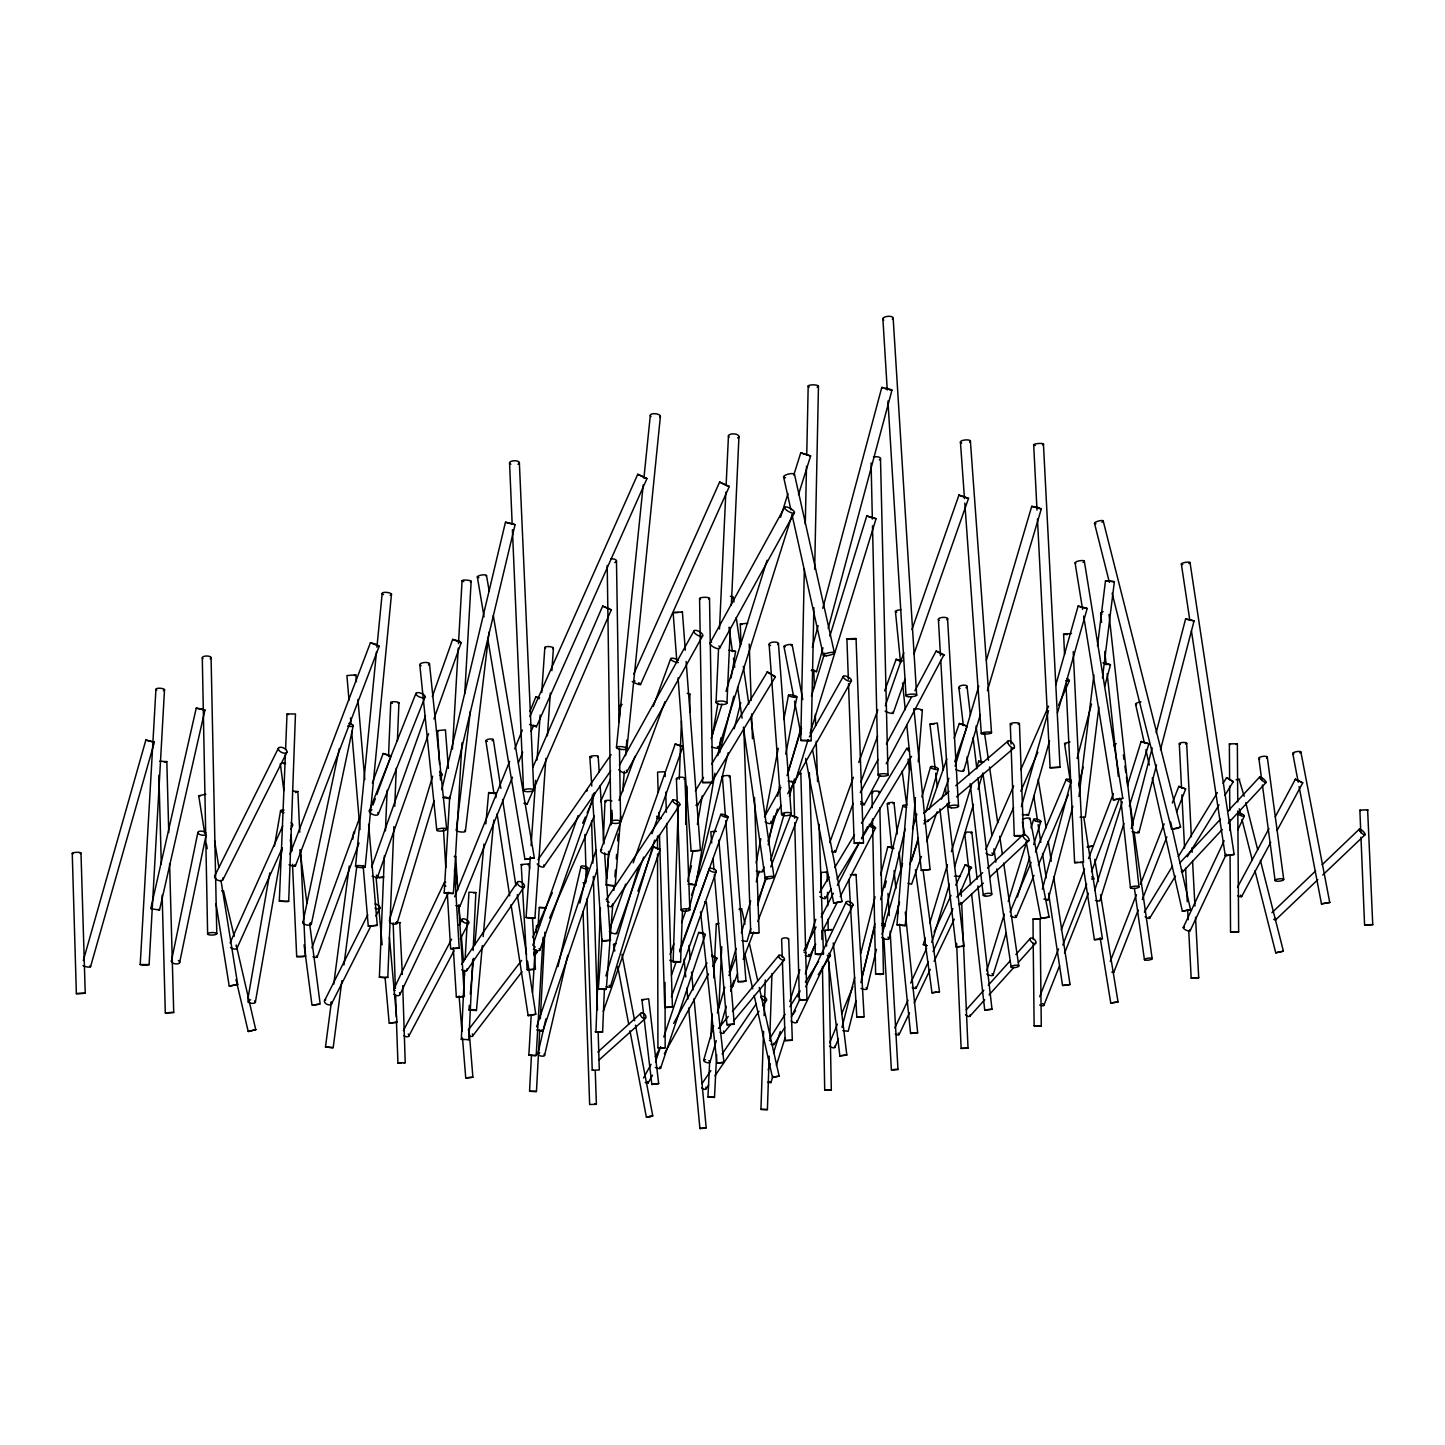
<?xml version="1.0" encoding="UTF-8"?>
<svg xmlns="http://www.w3.org/2000/svg" width="1445" height="1445" viewBox="0 0 1445 1445"><rect width="100%" height="100%" fill="white"/><g stroke="black" fill="none" stroke-linecap="round" stroke-linejoin="round"><path stroke-width="1.5" d="M782.251 957.078L781.619 939.015C782.612 937.281 789.927 937.624 788.067 939.232M356.409 681.625L355.849 674.941L354.422 675.519M855.928 1000.753L848.179 1031.278L842.868 1030.61M730.05 776.272L745.963 981.065L742.694 981.841L738.088 981.679L725.751 820.706M164.513 689.608L149.106 964.664L144.428 965.296L140.219 964.556L155.915 689.518M785.159 1040.563L792.348 1040.237L785.159 1040.563L782.413 961.575M813.878 607.641L811.133 740.653L800.765 740.454L804.341 568.951M805.28 524.264L806.509 466.283M806.743 455.139L808.188 386.014M814.673 569.312L818.448 386.429M730.502 986.501L732.651 986.556L737.51 973.93M763.574 1031.296L760.937 1109.399L767.385 1109.634M764.098 1015.672L765.308 979.963M769.192 1056.06L767.403 1109.597L760.991 1109.363M769.86 1035.975L771.955 973.496M682.51 909.989L680.595 961.828L673.135 961.756L678.175 808.333M679.258 779.18L681.444 720.892M685.653 824.391L687.061 786.279M689.789 712.313L689.843 694.774M806.996 999.633L799.374 999.814L806.978 999.705L800.837 773.238L798.308 772.497M234.18 936.342L223.505 890.879L221.826 890.824M285.586 749.54L287.013 713.993L295.466 713.974L288.693 901.355L286.236 901.608L279.318 901.156L285.406 753.965M393.907 826.576L387.802 977.344L384.533 977.759L379.385 977.217L384.406 855.639M385.436 830.875L387.115 790.361M388.506 756.584L390.746 702.559M394.738 806.31L396.291 768.054M397.375 741.05L398.928 702.794M604.407 989.301L602.601 1032.019L595.954 1032.109L600.397 908.11M603.269 841.207L605.003 801.072M611.38 823.704L611.939 810.32M726.943 703.155A5.455 1.752 2.7 0 0 719.158 701.096A5.455 1.752 2.7 0 0 718.4 704.094A5.455 1.752 2.7 0 0 726.943 703.155L730.339 627.491M731.351 605.22L738.937 436.643M472.714 959.426L468.903 1039.623L461.316 1039.389L464.604 970.299M465.127 959.155L468.957 892.179L475.857 892.577L473.129 950.521M716.052 702.414L718.544 648.986M719.484 628.954L725.842 492.203M640.514 684.533L729.31 486.513L726.112 485.43L728.461 435.83M709.694 1061.027L707.96 1096.936L714.498 1097.387L716.648 1054.669M718.887 1007.544L721.759 946.746M710.777 1038.594L711.97 1013.902M713.722 977.886L716.323 923.825L718.906 923.319M529.556 1091.228L531.417 1055.934M539.581 925.288L538.154 925.324L539.274 907.46M536.366 1091.445L529.611 1091.264L536.456 1091.535L539.744 1029.761M540.322 1018.725L544.837 932.224M959.426 894.473L971.148 867.09L965.188 864.796L955.723 885.225M461.966 742.802L453.423 893.407L452.484 893.57L444.211 892.992L449.738 796.303M452.448 749.088L458.228 648.101M458.48 643.603L462.075 580.8M464.766 693.456L471.142 581.305M543.085 937.335L536.185 1055.446L535.138 1055.753L528.834 1055.121L531.218 1015.004M532.537 992.715L534.921 952.58M536.113 932.531L536.51 925.793L538.154 925.324M658.161 792.293L657.565 772.1L664.917 771.738L665.224 776.489M352.797 839.184L353.664 832.374L354.693 831.995M532.862 767.313L602.673 606.087L611.253 609.844L527.136 804.161L525.077 802.752M545.867 758.336L534.921 918.027L532.952 918.514L526.088 917.503L530.315 856.759M531.092 845.524L535.625 780.282M537.034 760.034L540.159 715.04M541.712 692.534L544.837 647.541M547.402 735.848L550.346 693.112M551.882 670.624L553.417 648.137M612.824 903.811L606.286 989.283L605.058 989.572L598.32 988.705L602.15 939.214M606.864 878.488L608.779 853.742M611.036 824.806L611.885 813.716M619.11 720.676L620.302 705.16M613.872 890.319L614.215 885.821M614.902 876.826L615.426 870.089M616.274 858.836L616.618 854.338M617.665 840.845L618.171 834.09M897.074 924.764L905.256 925.613L896.984 924.89L910.278 758.589M905.256 925.613L915.389 797.622M918.243 761.678L922.38 709.91L917.756 708.7L914.414 709.621M620.736 816.19L615.173 885.659L613.981 886.146L606.105 885.008L608.833 851.322M611.018 824.427L611.939 813.21M622.705 791.535L624.33 771.377M625.577 755.681L626.841 740.003M482.341 945.572L476.435 1010.525L469.011 1010.073L469.3 1005.359M470.311 994.16L473.581 958.324M474.809 944.885L483.967 844.097M485.809 823.921L488.645 792.564L496.195 793.233M483.154 936.613L493.775 820.164M495.816 797.766L496.213 793.287L488.663 792.619M1080.047 817.129L1085.303 817.184L1098.868 706.966M365.17 867.072A4.841 0.939 5 0 0 358.179 865.573A4.841 0.939 5 0 0 357.71 867.181A4.841 0.939 5 0 0 365.17 867.072L391.469 594.274M355.542 866.296L376.495 651.695M376.928 647.215L382.166 593.552M299.747 832.157L297.869 791.607L295.412 792.564M626.931 748.618A5.274 1.409 5.9 0 0 619.201 746.577A5.274 1.409 5.9 0 0 618.912 748.998A5.274 1.409 5.9 0 0 626.931 748.618L660.383 416.449M616.437 747.517L643.224 484.888M643.91 478.151L650.322 415.293M1022.211 814.474L1028.443 815.377L1049.594 740.689M1103.203 520.904L1180.583 827.082L1177.44 828.364L1171.588 829.267L1112.126 593.263M819.026 824.174L823.469 953.953L818.629 954.657L815.359 954.17L809.381 772.696M970.552 884.701L964.664 832.97L966.741 832.031L971.817 832.212L977.145 879.192M604.606 852.839L610.44 940.261L603.974 941.147L601.951 940.821L592.36 794.985M456.367 830.044L470.347 711.247M660.6 1068.18L705.304 934.536L702.703 932.784L698.73 932.368L663.797 1036.986M465.362 831.417L489.06 631.971M526.088 917.503L534.921 918.027M1078.963 796.394L1093.919 674.869M1097.496 645.752L1105.497 580.745L1114.366 581.667L1102.445 677.958M971.835 832.284L970.606 833.061M331.357 1002.234L325.486 1046.902L332.133 1047.824L333.181 1047.643L341.905 980.613M333.705 984.352L349.275 865.988M343.946 964.971L356.771 866.711M698.748 932.567L705.323 934.481M711.753 955.994L717.081 958.378L711.681 955.037M767.602 1082.323L770.889 1082.666L772.949 1076.146M1302.74 782.847L1295.37 779.198L1302.74 782.847L1277.109 830.478M300.596 850.184L305.509 956.102L302.709 956.789L296.695 956.626L292.504 864.236M968.529 498.399L958.902 495.129L968.529 498.399L913.981 653.881M376.874 794.461L390.927 756.295L390.132 755.554L383.142 753.495L372.34 783.045M687.712 881.54L692.914 850.816L699.055 850.382M697.375 824.481L702.216 795.942M712.692 734.168L717.948 703.155M687.983 884.141L695.894 885.171L714.896 773.256M717.912 755.572L720.91 737.853M731.08 678.03L735.595 651.442L728.93 650.25M886.218 763.791L943.964 654.766L936.179 651.009L914.902 690.746M247.854 999.109L269.763 872.961M274.387 846.409L280.529 810.988M658.667 1083.551L651.839 1084.454L658.667 1083.605L648.679 998.82L641.905 999.669L643.693 999.922M255.404 1001.945L282.082 849.461M702.649 782.486L712.692 782.449L702.613 782.612L699.579 598.519M528.834 1055.121L536.185 1055.446M383.124 753.531L390.909 756.349M716.341 923.987L717.424 924.457M756.132 863.044L760.811 838.768M765.073 816.696L778.259 748.257M783.804 719.556L788.482 695.28M763.068 871.245L763.935 866.837M768.216 844.765L773.779 816.082M777.627 796.213L779.776 785.177M785.755 754.272L796.899 696.887A4.281 0.957 10.9 0 0 790.993 694.882A4.281 0.957 10.9 0 0 790.198 696.418A4.281 0.957 10.9 0 0 796.863 696.96M1011.175 748.528L1014.282 835.734L1020.838 836.258L1023.548 835.445L1019.447 723.62M705.539 903.071L706.352 902.276L704.456 901.879M171.413 961.214L197.857 832.573M179.613 962.659L205.894 835.987M775.387 676.802L767.277 671.907L775.387 676.802L697.592 805.262M302.836 922.795L339.376 748.474M311.416 923.788L353.248 725.534M1083.822 817.328L1102.409 938.654L1100.819 939.25L1094.407 939.702L1082.702 862.701M439.569 764.333L437.546 730.61L445.421 729.869L448.402 768.343M150.804 908.508L196.231 708.14L202.264 709.098L204.955 710.037L159.528 910.061L151.075 908.742M846.824 1055.031L839.87 1055.825L846.824 1055.031L833.223 942.953M1321.471 903.866L1329.761 902.457L1321.471 903.866L1299.091 786.604M537.883 1053.73L545.903 1018.888M557.951 966.633L581.016 866.476M164.405 762.237L166.825 761.515L168.758 832.537M532.464 917.774L535.409 969.161L528.292 970.01L527.118 969.667L521.212 864.525L529.159 863.875L529.647 868.608M544.566 1055.446L567.74 955.308M579.824 903.071L587.88 868.228A3.558 1.192 12.8 0 0 582.967 865.952A3.558 1.192 12.8 0 0 582.443 867.957A3.558 1.192 12.8 0 0 587.916 868.156M441.755 789.837L505.461 522.205L511.783 523.668L515.07 524.643L449.72 798.67L442.983 797.514M860.877 982.69L874.893 923.68M880.601 899.621L902.944 805.624A3.811 1.084 13.3 0 1 906.665 805.335M867.036 988.651L876.429 949.311M882.172 925.27L905.13 829.105M747.751 623.301L740.292 623.951L741.899 624.565M884.683 690.891L896.153 659.227L902.529 660.907M529.538 724.451L536.42 726.727L646.963 478.584L637.697 474.285L642.393 476.362M529.972 711.355L535.86 696.815L539.581 697.754M529.394 864.146L527.931 864.814M594.654 1103.817L596.388 1104.197L595.25 1070.962M689.283 874.532L691.451 865.862M719.628 752.899L733.771 696.183M879.861 807.845L883.473 973.822L880.348 974.49L875.634 973.894L872.491 818.954M528.093 1015.6L535.77 1014.245L528.147 1015.636L511.042 904.696M689.066 909.013L728.19 752.737M734.205 728.768L740.761 702.595M660.22 849.317L653.447 846.914L660.22 849.317L603.269 1011.428M841.983 1027.431L854.681 977.362M860.75 953.429L875.092 896.839M880.619 875.074L887.808 846.698L893.678 847.854M861.455 978.987L874.731 926.751M884.683 887.591L886.345 881.053M1131.291 828.455L1152.189 747.95M1156.145 732.723L1185.604 618.875L1194.13 620.916L1185.641 619.002M1113.3 799.808L1122.801 798.362L1084.328 561.148M1138.967 832.356L1156.542 764.929M1160.498 749.702L1194.094 620.79M1195.521 917.232L1198.718 977.777L1197.399 978.265L1191.186 978.102L1188.747 930.923M1042.405 889.199L1071.305 780.282A3.974 1.084 22.4 0 0 1066.229 779.469L1035.487 852.008M1077.085 758.499L1091.517 704.04M1048.04 900.018L1072.858 806.31M1078.638 784.545L1083.262 767.114M1104.648 686.538L1110.501 664.664L1103.185 662.677M812.343 647.342L818.141 625.685M822.765 608.345L881.793 387.386L888.928 388.886L891.98 390.078L828.184 628.34M596.315 1104.323L589.65 1104.504L583.058 911.542M811.295 670.552L816.533 671.69L822.964 647.83M741.917 940.623L747.011 941.49L750.786 928.629M1229.605 779.523L1229.37 743.868L1237.335 743.741L1236.125 744.446M1021.38 806.635L1048.51 710.741M1055.753 685.129L1078.096 606.159L1087.182 608.489L1057.469 712.999M1182.353 911.253L1190.517 909.537L1182.371 911.289L1152.261 778.06M83.304 960.564L145.891 739.966L154.398 742.278L145.927 740.111M90.583 966.597L154.38 742.206M449.72 798.67L448.582 797.983M703.643 1060.287L713.613 1025.896M717.352 1012.999L724.83 987.206M729.183 972.16L736.047 948.516M882.046 934.409L902.565 863.568M912.499 829.231L916.852 814.203M921.82 797.026L930.526 766.988M741.375 932.874L750.678 900.939M756.259 881.775L759.366 871.136M768.036 841.333L777.41 809.128M788.085 772.479L801.271 727.214M710.037 1062.129L716.286 1040.635M720.043 1027.738L726.293 1006.244M730.664 991.198L733.807 980.469M757.613 905.22L765.687 877.548M770.655 860.534L784.382 813.463M789.404 796.213L794.425 778.981M888.964 938.564L899.585 902.095M911.434 861.31L918.316 837.721M925.811 811.964L938.293 769.047M955.163 766.157L978.771 686.068M986.429 660.076L1031.748 506.292L1038.576 507.629L1041.285 508.965L987.405 690.71M963.689 770.781L980.36 714.516M389.337 920.537L432.651 776.182M605.87 975.935L638.347 868.084M682.835 746.559L675.248 744.012L682.853 746.686L651.984 833.729M1048.998 917.178L1040.87 918.478L1049.07 916.979L1030.05 818.556M397.05 923.427L434.096 800.693M440.599 779.144L441.899 774.845M606.105 884.936L615.173 885.659M610.386 986.754L654.657 840.105M926.913 945.752L923.319 944.56L925.27 938.04M929.839 922.94L947.432 864.688M951.334 851.737L971.546 784.87M976.748 767.602L978.717 761.136L983.63 762.201M931.808 942.429L949.383 884.177M954.585 866.928L973.478 804.359M978.03 789.259L982.582 774.159M770.763 866.946L790.704 815.179L797.712 817.798L757.722 921.549M787.055 775.586L801.541 728.334M811.44 696.129L824.625 653.176M829.882 636.017L866.765 515.883L876.031 518.701M808.08 739.714L794.876 782.648L791.246 781.077M810.067 733.265L876.049 518.737L873.43 518.087M986.718 970.895L1004.329 914.071M1008.231 901.427L1026.474 842.579M1031.026 827.859L1033.627 819.459M723.927 1062.328L716.937 1063.123L723.927 1062.328L706.406 902.439M993.112 974.887L1006.208 932.802M1017.334 897.038L1029.761 857.102M1033.681 844.494L1040.87 821.374M1094.768 890.192L1122.313 801.867M1127.678 784.635L1141.153 741.411L1148.883 743.76M1095.581 900.488L1099.735 901.066L1123.939 823.361M1129.322 806.147L1148.865 743.814L1141.116 741.556M711.175 738.558L721.958 704.185M726.004 691.288L767.078 560.245M780.553 517.274L787.958 493.648M794.009 474.303L800.747 452.827L810.609 456.006L798.471 494.642M1360.793 832.717L1359.871 810.193L1367.62 809.724L1372.75 924.655L1364.604 924.89L1372.75 924.637M718.707 748.04L791.715 516.118M768.126 1069.968L770.149 1063.556M773.545 1052.845L780.318 1031.441M789.801 1001.457L799.826 969.812M806.473 948.751L815.811 919.255M776.344 1065.435L785.159 1037.618M798.019 996.978L800.024 990.656M805.371 973.822L814.041 946.439M527.118 969.667L535.409 969.161M790.704 815.233L797.694 817.744M655.488 1061.894L660.329 1047.354M732.651 986.556L731.911 985.616M536.601 1026.835L596.062 850.093M541.55 1030.05L542.76 1031.315L597.345 869.384M800.819 773.364L799.808 773.888M532.844 945.229L578.072 815.612M885.315 705.756L903.811 652.851M911.939 629.568L958.902 495.22M539.816 950.16L594.69 793.504M637.949 891.15L653.447 846.914M893.209 713.126L905.076 679.276M909.826 864.417L918.045 841.008M924.023 823.975L925.522 819.73M929.261 809.092L946.872 758.914M954.188 738.07L959.317 723.475L964.754 725.39M908.074 883.256L911.596 884.195L921.386 856.452M926.624 841.55L937.101 811.765M941.526 799.139L948.859 778.295M954.711 761.623L967.175 726.203M609.916 928.647L625.685 884.087M633.199 862.864L675.248 744.012M616.6 933.452L643.693 857.066M371.582 867.325L425.534 715.654M432.308 696.58L452.664 639.394L459.203 641.092L461.208 642.61L433.933 718.924M377.597 876.844L428.641 733.753M671.419 975.212L675.971 962.46M679.764 951.84L709.296 868.951M971.69 867.939L965.134 864.832M671.383 996.887L716.268 871.534A3.721 1.644 19.6 0 0 711.608 868.282A3.721 1.644 19.6 0 0 710.47 870.902A3.721 1.644 19.6 0 0 716.268 871.534M670.046 954.404L673.894 943.802M681.57 922.596L686.176 909.862M691.559 895.033L720.766 814.456M829.755 842.616L853.399 777.284M858.745 762.545L877.819 709.856M679.547 950.647L728.081 817.111A3.901 0.975 19.9 0 0 723.114 814.366A3.901 0.975 19.9 0 0 722.103 815.811A3.901 0.975 19.9 0 0 728.045 817.166M835.571 851.755L853.182 803.312M860.823 782.251L877.657 735.902M600.668 850.419L612.12 819.08M619.002 800.277L635.023 756.385M653.266 706.461L670.733 658.595M311.903 947.902L359.95 816.858M317.105 957.15L359.01 843.067M372.991 805.028L375.321 798.688M609.086 853.76L664.989 701.584M289.975 854.23L370.444 642.7L375.736 644.199L379.222 646.132L295.34 866.079M204.72 833.277L198.706 795.78L205.822 794.262M1061.226 929.876L1084.509 869.041M1088.518 858.547L1113.391 793.504M1062.779 944.994L1086.676 884.232M1091.481 871.642L1119.586 798.218M728.948 975.501L736.209 956.644M758.011 900.072L766.771 877.296M743.163 959.263L753.676 932.025M1110.248 961.431L1136.366 894.744M1140.448 884.322L1164.128 823.867M1172.292 803.023L1178.831 786.351L1185.695 788.934L1176.682 811.891M1111.837 972.142L1113.698 972.557L1138.226 909.971M1142.309 899.531L1166.856 836.944M369.324 810.826L415.925 693.419M595.087 1031.73L602.601 1032.019M1039.659 996.671L1058.535 948.95M1043.922 1005.16L1059.564 965.766M1064.495 953.321L1088.374 893.173M378.301 814.203L425.101 696.978A4.913 2.023 21.6 0 0 419.032 692.697A4.913 2.023 21.6 0 0 417.46 695.84A4.913 2.023 21.6 0 0 425.065 697.068M454.633 896.731L509.651 761.352M514.727 748.853L522.349 730.104M598.32 988.705L606.286 989.283M459.962 906.268L512.505 777.175M518.448 762.599L522.675 752.195M531.146 731.369L533.693 725.119M76.368 993.636L85.237 993.221L76.368 993.69L72.25 853.363M829.665 1042.784L837.414 1024.126M841.712 1013.776L852.893 986.827M834.957 1047.228L838.407 1038.937M1010.037 912.12L1031.098 862.376M1016.359 916.871L1033.988 875.435M1038.377 865.067L1068.325 794.624M524.968 859.396L534.325 857.842L524.968 859.396L487.814 639.033M532.79 937.245L552.297 892.649M582.66 823.216L585.351 817.039M587.158 812.921L592.558 800.584M533.62 954.549L535.391 950.503M549.588 918.063L594.256 816.082M600.56 801.686L610.476 779.072M827.299 881.089L827.1 871.913L821.338 872.527M985.887 849.461L1013.649 785.99M1020.82 769.625L1048.582 706.153M992.914 854.591L1013.595 807.52M1020.802 791.156L1037.889 752.285M1058.571 705.232L1069.372 680.685M529.936 716.467L637.715 474.339M633.777 674.038L719.646 482.016L729.31 486.441M230.08 942.899L282.714 825.962M237.016 948.173L282.407 847.8M290.734 829.358L292.594 825.258M910.657 983.052L926.624 948.408M934.12 932.097L951.027 895.412M916.112 988.236L928.358 961.738M933.055 951.551L952.833 908.742M349.004 700.121L346.908 675.556L355.777 674.851M1224.15 840.791L1183.274 927.509M1190.192 930.652L1226.317 854.139M393.654 989.59L443.976 883.238M1237.715 830.08L1244.362 816.046M399.958 994.521L448.564 892.324M791.372 1017.063L800.024 998.91M805.804 986.791L846.21 902.023M894.834 1027.883L908.002 1000.265M899.133 1034.512L909.501 1012.819M914.215 1002.956L930.273 969.36M934.12 961.322L954.278 919.146M1238.672 931.935L1230.544 931.899L1238.654 931.899L1237.805 810.952M796.954 1022.03L852.983 905.058A3.703 1.698 25.6 0 0 848.612 901.427A3.703 1.698 25.6 0 0 847.258 904.028A3.703 1.698 25.6 0 0 852.929 905.166M214.727 875.887L278.451 748.131M222.909 879.77L286.887 752.267A4.696 2.438 25.4 0 0 281.468 747.3A4.696 2.438 25.4 0 0 279.626 751.093A4.696 2.438 25.4 0 0 286.905 752.231M223.487 890.951L222.44 891.493M324.475 1000.843L367.734 914.848M331.519 1003.878L370.877 926.01L377.253 925.288L368.62 824.318M375.917 916.022L379.945 908.038M738.088 981.625L745.963 981.029M803.835 950.792L816.046 926.986M821.139 917.069L833.368 893.263M837.414 885.37L859.54 842.272M861.563 838.353L867.596 826.594M809.615 956.084L815.739 944.181M821.862 932.296L837.161 902.547M840.231 896.604L875.525 828.021M403.372 1030.628L451.635 939.178M458.968 925.252L462.111 919.291M408.754 1036.209L453.983 950.792M460.287 938.871L468.704 922.976M791.137 645.644C794.822 642.79 780.499 645.77 785.249 646.836M1268.945 828.617L1237.552 887.158M1275.285 816.768L1295.37 779.216M860.263 792.655L878 759.564M886.345 743.976L911.705 696.689M1241.616 896.604L1270.733 842.345M860.624 803.854A4.606 0.957 28.2 0 0 864.273 804.63L879.951 775.477M710.199 642.7L784.671 507.195M643.531 1077.97L651.063 1064.333M655.362 1056.53L660.744 1046.794M673.659 1023.403L707.02 963.02M619.399 765.38L694.015 630.797M719.628 648.137L794.407 512.831A5.635 1.806 29.3 0 0 788.013 507.339A5.635 1.806 29.3 0 0 786.17 509.886A5.635 1.806 29.3 0 0 794.407 512.831M648.173 1082.973L652.49 1075.188M664.339 1053.766L708.502 973.912M712.8 966.127L717.045 958.432M626.624 772.226L702.649 635.89A5.021 2.041 29.3 0 0 697.231 630.634A5.021 2.041 29.3 0 0 695.117 633.506A5.021 2.041 29.3 0 0 702.649 635.89M764.549 816.678L780.968 787.453M809.417 736.787L843.338 676.386M771.251 822.928L781.131 805.407M787.724 793.738L851.43 680.848A4.624 1.788 29.3 0 0 846.337 676.206A4.624 1.788 29.3 0 0 844.458 678.698A4.624 1.788 29.3 0 0 851.376 680.956M815.377 954.133L823.487 953.899M1014.3 835.68L1023.548 835.445M863.46 842.959L854.266 843.32L863.442 842.995L856.054 638.473L846.878 638.853L849.317 639.413M739.298 909.646L741.61 908.742L739.19 908.833M452.664 639.394L460.955 642.772M695.388 790.867L703.516 777.446M711.626 764.008L767.277 672.033M819.694 892.414L828.978 877.061M834.777 867.452L854.501 834.813M861.473 823.307L906.737 748.438A4.136 1.03 31 0 1 909.519 748.889M825.51 898.302L831.308 888.711M837.125 879.12L859.233 842.67M861.545 838.841L911.56 756.367M1217.376 792.655L1178.307 856.668M1223.102 783.262L1226.66 777.609L1233.326 781.601L1224.945 795.274M1144.386 912.174L1172.455 866.241M1149.588 918.352L1175.507 875.995M1187.302 856.759L1219.056 804.883M922.325 710.037L921.133 710.434M1171.588 829.231L1180.601 827.1M601.969 940.785L610.44 940.207M769.607 1038.811L785.141 1014.245M789.909 1006.695L799.464 991.577M805.443 982.148L818.574 961.358M773.996 1044.572L784.761 1027.576M793.142 1014.354L795.545 1010.579M818.285 974.707L830.261 955.831A3.468 1.246 32.5 0 0 828.78 953.303M166.789 761.659L159.727 761.19M875.652 973.84L883.491 973.785M1122.801 798.362L1113.354 799.916L1083.678 616.112M606.141 899.802L672.684 800.06M611.939 906.286L679.872 804.811A4.299 1.535 33.7 0 0 675.429 800.205A4.299 1.535 33.7 0 0 673.605 802.21A4.299 1.535 33.7 0 0 679.8 804.901M702.053 1083.551L710.85 1070.637M722.139 1054.001L756.06 1004.13M461.569 964.104L517.545 882.046M706.153 1088.717L708.664 1085.032M714.968 1075.803L759.004 1011.229M762.797 1005.702L766.572 1000.157M466.88 970.552L524.3 886.742A4.118 2.167 33.8 0 0 520.381 881.721A4.118 2.167 33.8 0 0 518.087 884.719A4.118 2.167 33.8 0 0 524.3 886.742M1094.425 939.665L1102.409 938.618M296.713 956.59L305.509 956.066M538.028 859.739L611.109 754.579M543.898 866.603L610.747 770.817M546.084 907.839L539.292 907.496L546.102 907.731M468.252 1030.032L521.591 960.437M917.647 1032.796L910.549 1033.446L917.683 1032.778L905.274 912.12M472.641 1035.975L521.988 971.781M534.144 955.958L536.854 952.454M930.074 869.583L921.242 870.396L930.074 869.42L913.89 708.61M842.074 901.463L833.602 903.107L842.056 901.427M651.839 1084.4L641.905 999.633M718.382 1028.407L728.244 1016.503M732.47 1011.41L778.909 955.289M723.584 1033.085L730.646 1024.595L734.277 1024.072M733.464 1021.2L784.238 960.058M1367.963 809.977L1366.952 810.338M616.256 943.585L613.547 944.416L614.811 951.063M694.015 998.676L706.208 1127.913L699.922 1128.545L706.19 1127.822M1226.498 777.645L1233.271 781.781M944.452 655.452L936.179 651.117M666.687 823.451L672.431 1007.147L664.754 1007.436L672.431 1007.093M536.366 726.817L535.3 725.715M379.385 977.217L387.802 977.344M237.702 984.605L229.213 986.05L237.721 984.569L220.94 880.222M966.253 1009.802L983.846 990.186M988.254 985.273L1010.055 960.961M1015.853 954.513L1030.321 938.401M468.903 1009.838L473.292 1009.64M969.992 1016.088L984.695 999.777M989.102 994.882L1013.938 967.319M1018.291 962.478L1035.704 943.17A3.594 1.86 41.5 0 0 1032.778 938.401A3.594 1.86 41.5 0 0 1030.556 940.749A3.594 1.86 41.5 0 0 1035.686 943.188M1239.178 779.577L1244.145 796.285M672.431 961.503L680.595 961.756M1046.198 827.877L1038.196 779.288M1179.68 863.098L1220.447 819.225M1227.997 811.097L1259.697 776.976M1182.877 871.75L1222.217 829.538M1228.268 823.054L1266.109 782.467M593.263 1069.932L592.233 1070.257L599.314 1069.968L598.158 1032.091M1234.138 854.501L1225.288 855.711L1234.138 854.447L1190.012 562.557M236.005 979.475L248.215 1031.531L255.765 1029.761L236.221 945.012M1092.583 846.156L1087.272 847.24M592.233 1070.203L586.905 898.862M1271.925 912.716L1315.654 870.92M1322.121 864.724L1359.366 829.141M1275.646 919.869L1317.858 879.662M1322.735 875.02L1364.965 834.813M956.753 897.002L982.672 872.672M987.513 868.12L1021.525 836.185M960.69 904.353L983.413 883.112M989.897 877.043L1028.858 840.629A4.118 1.752 46.3 0 0 1025.697 835.138A4.118 1.752 46.3 0 0 1023.457 837.161A4.118 1.752 46.3 0 0 1028.822 840.647M597.796 1052.068L641.038 1013.126M598.808 1060.197L645.463 1018.364A3.432 2.077 48.4 0 0 643.603 1013.36A3.432 2.077 48.4 0 0 640.695 1015.51A3.432 2.077 48.4 0 0 645.427 1018.382M935.168 768.722L929.948 724.162L937.299 723.024L943.332 769.932M923.644 813.174L949.004 791.499M955.759 785.719L1008.176 740.924M927.672 821.374L949.708 802.643M956.482 796.881L1014.119 747.896M382.148 944.849L376.115 877.783L383.666 876.916M1041.267 509.001L1031.73 506.382M794.876 782.684L788.139 781.041M1041.249 1025.968L1034.114 1025.86L1041.285 1025.932L1040.075 919.128M910.567 1033.374L899.494 924.168M1364.568 924.818L1360.973 837.215M864.092 1016.72L856.813 1017.19L864.11 1016.774L856.072 874.55M856.813 1017.19L848.956 879.409M978.68 761.154L980.685 762.201M811.151 740.617L800.765 740.454M248.233 1031.459L255.982 1029.526M891.98 390.114L889.397 389.789M960.455 876.374L954.477 876.158M936.378 991.974L931.989 992.841L939.485 991.884L923.03 869.926M826.955 872.238L825.89 872.563M325.504 1046.812L333.163 1047.607M931.989 992.769L915.426 869.727M676.874 662.099L673.135 612.572L682.437 611.921L681.516 612.174M692.95 850.834L691.125 851.177L700.428 850.473L686.14 661.467M828.852 961.955L831.308 1089.982L824.698 1090.072L831.308 1089.909M691.125 851.141L678.066 677.849M279.318 901.156L288.693 901.355M173.689 1012.457L165.308 1012.891L173.725 1012.439L169.607 863.64M854.212 843.284L848.522 683.738M542.706 1031.369L536.763 1029.942M475.875 892.631L473.364 892.757M1050.082 767.729L1060.034 767.223L1043.434 443.976M444.211 892.956L453.387 893.389M855.892 638.726L851.195 639.413M754.127 995.37L772.515 1077.482L779.108 1076.037L759.239 987.441M454.507 856.65L455.699 856.452L457.776 889.777M967.987 1048.185L961.124 1048.402L968.024 1048.167L961.666 902.944M730.628 1024.577L726.925 1024.704L734.277 1024.017L718.869 840.105M1113.698 972.557L1112.668 971.781M779.072 1076.055L772.551 1077.518M1078.096 606.069L1087.146 608.453M370.444 642.7L379.042 646.24M1254.964 870.739L1275.736 952.833L1279.421 951.93M204.901 710.091L196.267 708.176M447.264 892.468L450.641 948.679L459.167 948.119L454.507 869.438M1279.71 952.038L1283.377 951.117L1260.383 860.371M714.498 1097.387L707.996 1097.044M743.868 729.942L750.714 932.928L759.095 932.675L754.471 797.405M385.165 978.373L389.175 1023.078L397.05 1022.229L389.409 937.353M1059.98 767.277L1050.118 767.783L1037.456 519.008M397.05 1022.265L389.301 1023.096M1283.286 951.171L1275.754 952.833M383.539 877.26L379.62 877.837M893.028 803.528C897.11 800.927 882.281 803.456 889.325 804.034M629.966 1030.827L646.385 1117.238L649.546 1116.678M650.449 1116.497L652.779 1115.955L635.493 1025.173M830.225 930.327L831.597 929.496L824.788 930.219L826.648 946.06M652.688 1115.955L649.654 1116.533M1100.151 937.751L1110.753 1002.993L1118.033 1001.927L1100.566 894.78M1117.996 1001.963L1110.826 1002.993M450.75 948.697L459.221 948.101M711.735 842.941L710.795 831.724L715.997 831.2M363.11 865.519L368.276 926.137L377.235 925.324M657.547 854.067L657.927 1047.788L665.134 1047.733M281.125 763.267L285.279 762.599M399.723 922.741L402.342 974.436M462.49 1038.052L465.742 1077.916L472.894 1077.211L468.939 1028.497M800.783 452.809L810.627 455.97M472.858 1077.247L465.904 1077.934M1236.089 779.704L1239.738 779.144M759.004 932.693L750.786 932.964M1032.976 919.11L1040.021 919.146L1033.012 919.164L1033.157 939.142M405.232 1062.671L402.721 985.689M1087.326 846.589L1092.601 846.047M648.859 1116.804L646.493 1117.238M959.895 946.601L956.084 946.963L964.032 946.096L947.252 803.384M956.048 946.981L939.882 808.821M458.751 905.329L464.387 996.454L456.385 997.014L460.395 996.815M304.082 944.831L311.994 1005.232L320.176 1004.04L309.609 923.572M527.1 804.179L523.867 803.257M883.87 938.22L891.384 1069.752L897.977 1069.463L890.138 931.266M285.496 763.448L283.762 763.664M315.895 1004.672L313.059 1005.07M316.292 1004.6L318.695 1004.239M1048.546 893.299L1062.563 985.544L1070.041 984.515L1053.64 876.772M1065.796 985.111L1063.484 985.418M1066.807 984.966L1070.022 984.515M1110.356 664.754L1107.665 664.339M934.066 723.999L930.038 724.18M1077.862 862.448L1074.592 862.629L1083.479 862.25L1073.22 651.587M614.811 944.452L613.601 944.488M961.286 946.367L964.032 946.096M716.016 831.399L713.704 831.616M1083.443 862.25L1080.192 862.43M371.022 925.992L368.33 926.155M292.54 791.047L297.833 791.535M678.428 612.499L673.135 612.644M404.004 1062.852L405.16 1062.671L397.917 1063.105M460.305 996.689L464.333 996.436M853.399 874.731L856.054 874.55L852.424 874.713M1070.004 741.917L1064.568 743.398L1065.742 743.976M395.316 922.705L400.518 922.596M401.331 1062.797L397.935 1063.068L396.454 1021.362M851.575 874.839L850.364 874.893M894.798 1069.535L898.067 1069.426M894.672 1069.661L891.457 1069.77M938.473 991.794L939.376 991.794M585.911 882.714L583.039 882.769M1067.259 634.554L1063.52 634.301L1071.558 633.488M1114.366 581.703L1105.497 580.782M454.344 856.379L455.554 856.379M377.163 877.946L376.242 877.856M461.334 1039.37L462.255 1039.407M468.866 1039.623L467.945 1039.605M200.06 796.105L198.778 795.924M456.349 997.05L453.278 948.119M687.242 693.329L690.403 694.178M893.769 848.576L887.79 846.77M689.355 883.617L692.878 884.141M438.612 730.935L437.564 730.646M965.91 833.566L964.682 833.097M923.319 944.524L926.895 945.518M514.944 524.625L512.108 523.993M658.017 1047.842L665.17 1047.77L665.025 982.455M825.601 930.743L824.842 930.49M1360.829 810.555L1359.871 810.266M522.367 865.085L521.193 864.598M734.078 651.135L735.487 651.406M538.19 926.516L536.547 925.938M474.773 1009.856L476.435 1010.489M1230.472 744.5L1229.388 744.049M288.35 714.571L287.049 714.101M656.626 816.28L661.196 818.484L656.68 818.069M444.608 796.881L447.246 797.55M511.458 523.849L505.587 522.259M887.7 389.391L885.189 388.723M1106.238 663.996L1103.276 663.129M1043.868 899.025L1047.95 899.946L1046.595 899.512M811.476 669.992L814.185 670.769M694.449 884.503L695.894 885.171M873.123 517.996L869.276 516.804M868.698 516.624L866.892 515.973M900.885 661.647L896.153 659.335M602.673 606.087L604.389 606.882M354.621 833.042L353.664 832.483M1185.514 788.898L1178.903 786.405M965.26 725.571L967.084 726.167L963.381 724.848M646.854 478.548L642.212 476.489M963.093 724.83L960.762 723.999M821.501 913.601L822.53 913.981M815.522 671.184L816.551 671.618M960.166 723.801L959.354 723.493M158.209 909.266L159.474 909.953M882.859 387.964L881.811 387.459M611.163 609.844L607.297 608.164M991.938 1009.17L984.677 1010.055L992.011 1009.278L977.904 885.929M1063.61 634.355L1064.55 654.44M726.112 485.43L719.664 482.124M604.949 607.044L607.026 607.948M539.039 698.712L535.86 696.851M1026.871 814.239L1028.443 815.323M769.679 1081.582L770.908 1082.504M1198.736 977.741L1191.15 978.048M1034.132 1025.932L1033.211 943.603M149.124 964.61L140.147 964.501M894.04 802.716L897.273 833.982M1245.771 802.697L1257.674 849.678M1239.286 808.785L1240.912 815.179M1241.977 819.459L1252.255 860.01M1094.515 523.343L1109.381 582.335M1170.631 821.97L1190.517 909.501M1135.589 704.257L1144.422 743.326M1145.885 749.847L1149.317 765.037M741.592 908.779L745.024 924.077M749.431 943.748L757.758 980.884M794.515 474.484L834.415 652.851M783.587 476.922L790.957 509.959M791.932 514.366L823.343 655.308M744.843 953.845L752.664 988.832M792.113 644.687L802.77 699.561M812.578 750.045L841.983 901.409M783.912 646.294L793.738 697.068M794.533 701.168L800.963 734.349M805.642 758.481L833.675 903.125M1300.861 751.942L1329.761 902.475M1292.751 753.405L1298.242 782.178M1022.374 822.097L1024.902 835.228M1026.167 841.803L1040.87 918.406M621.982 954.314L634.644 1020.748M617.756 966.56L628.701 1024.18M486.531 575.616L489.169 591.131M493.305 615.534L534.325 857.878M477.338 576.898L484.075 616.834M1094.786 859.341L1098.399 881.504M1075.098 562.972L1082.612 609.465M214.582 840.665L218.809 867.036M206.49 844.259L207.195 848.667M216.027 903.793L229.213 986.05M1078.747 784.22L1079.433 788.627M493.323 739.659L500.855 788.392M502.571 799.464L515.919 885.839M517.292 894.69L526.54 954.495M527.569 961.142L535.788 1014.3M485.845 740.689L494.027 793.883M497.08 813.824L509.688 895.828M1064.568 743.633L1070.275 781.131M1048.221 841.207L1051.274 861.22M1033.735 795.707L1037.438 820.128M1038.106 824.571L1040.815 842.345M1042.495 853.453L1046.216 877.892M1181.36 564.074L1189.741 619.724M1191.421 630.851L1225.27 855.693M984.569 733.518L988.524 760.305M989.518 767.006L997.736 822.837M999.705 836.24L1002.342 854.103M1003.643 863.026L1018.779 965.766M976.007 726.076L981.209 761.786M982.835 772.949L991.956 835.445M993.907 848.829L995.858 862.213M996.833 868.915L1011.139 967.12M733.337 597.58L733.97 602.023M736.227 617.557L740.436 646.385M743.326 666.344L748.817 704.058M750.75 717.37L773.996 877.061M1152.171 958.685A3.92 0.993 -7 0 0 1146.3 958.523A3.92 0.993 -7 0 0 1146.373 960.239A3.92 0.993 -7 0 0 1152.171 958.685L1134.126 832.139M728.948 627.202L732.47 651.623M733.446 658.288L734.728 667.156M737.6 687.134L742.08 718.219M743.362 727.088L765.146 878.018M1123.361 755.012L1123.975 759.42M1124.896 766.031L1125.818 772.641M1126.432 777.049L1127.678 785.863M1129.827 801.289L1133.205 825.529M1114.402 745.277L1115.016 749.666M1134.433 888.386L1144.422 959.715M1267.283 757.162L1283.72 879.463A4.335 1.174 -6.6 0 1 1277.362 881.251A4.335 1.174 -6.6 0 1 1277.163 879.228A4.335 1.174 -6.6 0 1 1283.738 879.499M908.074 759.058L909.573 770.131M915.263 812.271L916.455 821.139M902.168 771.287L906.683 804.847M1258.866 758.336L1261.81 780.553M1262.406 784.996L1275.104 880.547M299.91 849.804L306.972 903.45M280.312 763.664L283.834 790.505M290.282 839.708L291.745 850.888M966.976 686.158L970.444 715.221M973.099 737.564L976.838 768.866M977.904 777.807L991.758 894.021M828.003 957.258L839.87 1055.861M958.902 687.694L963.363 725.661M967.048 756.927L969.143 774.791M970.191 783.732L983.322 895.412M945.427 787.778L946.204 794.461M935.692 773.183L937.263 786.55M971.564 893.66L984.731 1010.109M1109.019 614.414L1138.985 886.76A4.317 1.102 -5.6 0 1 1132.627 888.458A4.317 1.102 -5.6 0 1 1132.501 886.544A4.317 1.102 -5.6 0 1 1139.021 886.887M1100.62 613.493L1101.596 622.416M1104.757 651.406L1106.202 664.79M1107.177 673.713L1118.322 776.308M1120.742 798.615L1130.442 887.826M700.518 911.867L716.937 1063.032M429.49 663.779L446.686 829.177A4.985 1.373 -5.9 0 1 439.081 831.11A4.985 1.373 -5.9 0 1 439.443 828.689A4.985 1.373 -5.9 0 1 446.686 829.285M899.097 851.846L900.939 869.709M419.791 664.664L436.787 830.207M887.248 803.709L891.782 848.323M894.058 870.631L895.864 888.476M897.688 906.322L898.356 913.023M895.466 611.614L900.578 662.93M902.583 683.015L905.256 709.784M906.828 725.408L921.296 870.432M688.994 945.409L690.258 958.721M691.505 972.051L693.185 989.807M684.081 959.191L685.743 976.964M686.772 988.073L687.82 999.163M688.651 1008.05L699.904 1128.455M357.945 699.434L364.79 779.596M350.521 717.948L351.081 724.631M351.659 731.314L360.04 829.574M713.053 858.655L713.993 869.872M714.372 874.351L726.925 1024.704M455.825 868.463L457.108 884.051M458.932 906.322L460.395 924.15M461.298 935.294L463.502 962.027M464.224 970.932L464.586 975.357M459.076 995.948L461.948 1031.405M722.374 776.651L725.426 816.299M682.401 611.976L685.291 650.214M778.44 643.495L791.21 813.643M991.505 732.525L970.372 440.87M769.119 644.434L781.601 814.546M960.455 442.351L964.483 498.579M964.808 503.077L981.318 733.626M598.176 756.439L599.223 772.136M600.127 785.574L604.01 843.862M589.849 756.855L591.764 786.026M893.173 318.496L916.672 695.316M882.877 318.532L887.248 389.897M887.934 401.042L905.997 695.551M439.984 771.07L440.526 780.065M443.489 829.52L445.782 867.741M947.559 618.46L958.505 806.003M938.419 619.706L940.478 655.759M940.749 660.275L949.112 807.051M887.971 893.389L889.253 915.66M882.732 918.153L883.112 924.854M1192.577 861.256L1194.943 906.033M1179.301 743.778L1181.54 788.157M1181.884 794.822L1184.575 848.07M1185.586 868.138L1187.284 901.77M1187.736 910.747L1188.187 919.724M1033.681 445.042L1037.004 510.049M1186.652 743.2L1191.348 836.745M1191.908 847.89L1192.125 852.333M1065.958 683.467L1074.628 862.629M291.167 834.939L291.89 850.726M519.369 462.725L533.765 790.072A5.112 1.409 -2.4 0 1 526.106 791.589A5.112 1.409 -2.4 0 1 526.088 789.151A5.112 1.409 -2.4 0 1 533.765 790.072M961.088 889.542L961.377 896.243M956.626 943.386L961.124 1048.329M509.561 462.942L512.126 523.018M512.415 529.683L523.542 790.469M684.948 778.62L689.861 909.88A4.371 1.228 -2.2 0 1 683.34 911.091A4.371 1.228 -2.2 0 1 683.304 908.959A4.371 1.228 -2.2 0 1 689.861 909.79M1010.29 723.945L1011.012 744.067M846.896 638.816L848.36 679.258M788.699 938.636L792.33 1040.201M676.423 778.711L681.155 910.025M813.77 669.631L814.384 687.549M815.287 714.426L815.666 725.625M816.208 741.303L817.581 781.619M749.232 644.091L751.165 700.446M751.617 713.974L752.466 738.774M740.292 623.951L740.96 644.235M393.185 922.94L395.37 988.308M395.587 995.009L396.309 1016.973M665.712 792.149L666.344 812.271M658.775 812.415L658.992 819.134M659.462 834.795L664.754 1007.382M591.583 820.904L592.902 863.098M593.317 876.411L597.453 1009.82M584.9 834.451L586.345 881.089M80.992 853.11L85.237 993.203M158.914 775.152L161.298 864.056M162.147 895.159L165.308 1012.891M793.648 782.323L794.587 818.195M794.714 822.675L799.392 999.777M880.493 458.806L888.007 775.008M871.082 463.014L872.346 519.098M872.509 525.836L878.145 774.863M871.931 791.986L872.256 807.701M211.078 657.493L216.786 933.506A4.624 1.246 -2 0 1 209.868 934.969A4.624 1.246 -2 0 1 209.922 932.802A4.624 1.246 -2 0 1 216.84 933.669M827.515 892.324L827.768 905.798M828.021 919.273L828.238 930.508M202.3 657.963L207.628 934.138M820.688 872.058L821.013 890.03M821.771 930.472L821.934 939.449M822.422 966.416L824.716 1090M709.513 598.537L712.674 782.504M616.473 561.003L619.038 721.759M619.453 748.438L620.628 821.808A4.895 1.644 -0.9 0 1 613.15 823.253A4.895 1.644 -0.9 0 1 613.457 820.399A4.895 1.644 -0.9 0 1 620.628 821.808M607.207 565.392L610.874 821.826M1237.353 743.778L1237.751 801.993M1229.641 786.17L1229.785 810.591M1229.84 819.459L1229.912 830.55M1230.074 855.241L1230.544 931.917M657.511 836.041L657.529 849.57M1180.366 744.338A3.703 1.03 -3.2 0 1 1180.384 742.893A3.703 1.03 -3.2 0 1 1185.604 742.622A3.703 1.03 -3.2 0 1 1185.586 744.085M1115.341 745.873A3.775 1.319 -8.1 0 1 1116.226 743.723M1293.943 753.911A4.118 1.048 -10.5 0 1 1293.871 752.448A4.118 1.048 -10.5 0 1 1299.543 751.418A4.118 1.048 -10.5 0 1 1299.868 752.845M1136.529 704.69A4.064 1.138 -12.8 0 1 1136.294 703.318A4.064 1.138 -12.8 0 1 1140.936 701.927M1259.787 759.004A4.263 1.373 -7.5 0 1 1260.13 757.108A4.263 1.373 -7.5 0 1 1265.802 756.367A4.263 1.373 -7.5 0 1 1266.543 758.137M872.997 792.799A3.847 0.993 -1.2 0 1 872.961 791.427A3.847 0.993 -1.2 0 1 878.325 791.264A3.847 0.993 -1.2 0 1 878.596 792.637M1022.356 819.441A4.118 0.993 -10.7 0 1 1028.027 817.996A4.118 0.993 -10.7 0 1 1029.346 819.207M1101.885 614.269A4.136 1.553 -7.1 0 1 1103.149 611.56M1182.678 564.525A4.389 0.975 -9.6 0 1 1182.57 563.135A4.389 0.975 -9.6 0 1 1188.693 562.105A4.389 0.975 -9.6 0 1 1188.801 563.514M606.196 801.794A3.667 0.903 2.4 0 1 606.43 800.422A3.667 0.903 2.4 0 1 611.903 800.945M722.771 777.121A3.865 0.903 -4.4 0 1 724.071 775.857A3.865 0.903 -4.4 0 1 729.147 775.658A3.865 0.903 -4.4 0 1 729.039 776.868M960.112 688.452A4.154 1.698 -7.1 0 1 959.95 686.05A4.154 1.698 -7.1 0 1 965.766 685.382A4.154 1.698 -7.1 0 1 965.928 687.784M1095.96 523.74A4.516 1.138 -15.2 0 1 1095.671 522.115A4.516 1.138 -15.2 0 1 1101.921 520.507A4.516 1.138 -15.2 0 1 1101.903 522.205M487.38 741.375A3.775 1.12 -8.4 0 1 486.748 739.822A3.775 1.12 -8.4 0 1 492.221 739.009A3.775 1.12 -8.4 0 1 492.059 740.689M621.187 705.901A3.865 1.03 4.6 0 1 622.163 704.456M896.713 612.048A4.389 1.066 -6.1 0 1 895.954 610.82A4.389 1.066 -6.1 0 1 900.885 609.826M1011.879 724.667A4.588 1.03 -2.3 0 1 1011.482 723.222A4.588 1.03 -2.3 0 1 1018.039 722.915A4.588 1.03 -2.3 0 1 1018.111 724.379M1075.839 563.405A4.696 1.282 -10.1 0 1 1076.904 561.491A4.696 1.282 -10.1 0 1 1083.208 560.624A4.696 1.282 -10.1 0 1 1083.009 562.43M591.836 757.559A4.172 0.903 -3.7 0 1 590.445 756.385A4.172 0.903 -3.7 0 1 596.189 755.735A4.172 0.903 -3.7 0 1 597.562 756.909M676.964 779.487A4.281 1.445 -2.1 0 1 678.102 777.591A4.281 1.445 -2.1 0 1 683.684 777.518A4.281 1.445 -2.1 0 1 684.117 779.415M730.393 596.297A4.335 1.571 -8.3 0 1 732.001 598.736M939.34 620.357A4.678 1.698 -3.8 0 1 939.738 618.045A4.678 1.698 -3.8 0 1 946.023 617.611A4.678 1.698 -3.8 0 1 946.818 619.833M1035.306 445.512A4.967 1.012 -4.3 0 1 1034.746 444.139A4.967 1.012 -4.3 0 1 1041.628 443.489A4.967 1.012 -4.3 0 1 1042.495 444.843M392.39 703.336A4.118 0.975 2.8 0 1 391.541 701.945A4.118 0.975 2.8 0 1 397.285 702.017A4.118 0.975 2.8 0 1 398.134 703.408M545.542 648.263A4.299 1.228 4.4 0 1 546.3 646.71A4.299 1.228 4.4 0 1 551.918 647.107A4.299 1.228 4.4 0 1 552.749 648.751M770.6 645.554A4.696 1.897 -4.3 0 1 770.131 642.989A4.696 1.897 -4.3 0 1 776.435 642.23A4.696 1.897 -4.3 0 1 777.807 644.669M873.466 457.053A4.823 1.915 -2 0 1 879.517 457.361A4.823 1.915 -2 0 1 879.355 459.817M961.647 443.019A5.076 1.644 -5.3 0 1 961.666 440.797A5.076 1.644 -5.3 0 1 968.457 440.021A5.076 1.644 -5.3 0 1 969.703 442.116M463.845 581.612A4.552 0.939 4.1 0 1 462.942 580.24A4.552 0.939 4.1 0 1 469.21 580.457A4.552 0.939 4.1 0 1 470.384 581.829M478.891 577.639A4.66 1.264 -8.7 0 1 478.205 576.031A4.66 1.264 -8.7 0 1 484.274 574.821A4.66 1.264 -8.7 0 1 486.098 576.194M610.639 558.926A4.66 2.113 -0.3 0 1 615.985 559.992A4.66 2.113 -0.3 0 1 614.757 562.593M700.373 599.26A4.967 1.228 -0.8 0 1 701.259 597.652A4.967 1.228 -0.8 0 1 707.779 597.544A4.967 1.228 -0.8 0 1 708.736 599.133M809.326 387.025A5.166 1.373 0.9 0 1 809.886 385.147A5.166 1.373 0.9 0 1 817.003 385.309A5.166 1.373 0.9 0 1 817.111 387.206M883.816 320.067A5.238 2.167 -4.8 0 1 884.485 317.159A5.238 2.167 -4.8 0 1 891.402 316.618A5.238 2.167 -4.8 0 1 892.36 319.399M510.808 464.279A4.895 2.077 -1.3 0 1 511.133 461.37A4.895 2.077 -1.3 0 1 517.978 461.316A4.895 2.077 -1.3 0 1 517.96 464.224M651.009 416.539A5.076 2.131 6.6 0 1 652.129 413.92A5.076 2.131 6.6 0 1 658.649 414.57A5.076 2.131 6.6 0 1 659.661 417.388M729.057 437.149A5.256 2.33 2.8 0 1 730.7 434.186A5.256 2.33 2.8 0 1 737.636 434.837A5.256 2.33 2.8 0 1 737.618 437.943M785.448 477.789A5.599 1.734 -13.1 0 1 784.635 475.586A5.599 1.734 -13.1 0 1 791.824 473.599A5.599 1.734 -13.1 0 1 793.991 475.423M705.882 1087.128A3.161 1.716 34.8 0 1 705.178 1089.349A3.161 1.716 34.8 0 1 701.547 1087.651M834.506 1046.18A3.305 1.355 23.1 0 1 833.711 1047.842A3.305 1.355 23.1 0 1 829.52 1046.162M885.062 926.173A3.378 1.174 22.7 0 1 882.191 925.739M882.118 923.192A3.378 1.174 22.7 0 1 885.008 924.8M898.14 1033.121A3.396 1.156 26 0 1 898.772 1034.909A3.396 1.156 26 0 1 895.286 1034.078M970.209 1014.607A3.486 1.951 42 0 1 968.927 1016.503A3.486 1.951 42 0 1 965.531 1014.643M1042.477 1003.607A3.594 1.246 22 0 1 1043.597 1005.648A3.594 1.246 22 0 1 1039.696 1005.016M1091.734 876.808A3.667 1.048 21.3 0 1 1094.136 878.741A3.667 1.048 21.3 0 1 1091.625 878.903M1189.813 929.695A3.793 1.228 24.8 0 1 1188.603 930.977A3.793 1.228 24.8 0 1 1183.925 928.756A3.793 1.228 24.8 0 1 1184.466 927.148M1237.642 812.65A3.883 1.048 24.1 0 1 1243.025 814.492A3.883 1.048 24.1 0 1 1243.133 816.299A3.883 1.048 24.1 0 1 1237.697 813.788M1275.574 918.316A3.901 1.3 44.5 0 1 1273.713 919.327M647.288 1081.582A3.251 0.993 29.1 0 1 647.974 1083.172A3.251 0.993 29.1 0 1 645.192 1082.504M708.827 1060.648A3.324 1.3 16.3 0 1 708.989 1062.743A3.324 1.3 16.3 0 1 704.112 1061.262A3.324 1.3 16.3 0 1 705.575 1059.673M773.816 1043.182A3.414 1.391 32.8 0 1 773.689 1044.753A3.414 1.391 32.8 0 1 770.98 1044.121M769.444 1040.454A3.414 1.391 32.8 0 1 771.431 1041.141M830.297 955.777A3.468 1.246 32.5 0 1 827.262 955.253M915.389 986.971A3.576 1.048 25.1 0 1 915.715 988.434A3.576 1.048 25.1 0 1 912.192 987.477M992.047 973.623A3.685 1.319 17.6 0 1 991.938 975.628A3.685 1.319 17.6 0 1 986.791 974.02M1149.01 916.798A3.883 1.102 30.8 0 1 1149.118 918.424A3.883 1.102 30.8 0 1 1145.126 916.726M1240.442 895.159A4.028 0.975 27.3 0 1 1241.309 896.821A4.028 0.975 27.3 0 1 1237.661 895.719M659.697 1067.024A3.432 1.066 18.5 0 1 659.787 1068.578A3.432 1.066 18.5 0 1 655.344 1067.403M723.511 1031.062A3.504 1.752 40.1 0 1 723.222 1033.301A3.504 1.752 40.1 0 1 720.007 1032.2M796.773 1020.856A3.594 1.842 25.9 0 1 795.364 1022.843A3.594 1.842 25.9 0 1 791.065 1020.911M866.223 987.549A3.703 1.373 13.7 0 1 865.916 989.391A3.703 1.373 13.7 0 1 861.003 988.38M906.629 807.556A3.811 1.084 13.3 0 1 902.944 805.624M1015.131 915.353A3.883 1.3 23 0 1 1015.636 917.43A3.883 1.3 23 0 1 1010.796 915.986M1071.54 782.486A3.974 1.084 22.4 0 1 1066.229 779.469M1182.191 869.908A4.118 1.192 41.7 0 1 1181.269 871.57M544.006 1054.236A3.45 1.463 12.3 0 1 543.031 1056.169A3.45 1.463 12.3 0 1 538.262 1054.796A3.45 1.463 12.3 0 1 539.707 1052.99M808.459 954.477A3.793 1.174 27.4 0 1 809.2 956.427A3.793 1.174 27.4 0 1 805.226 955.235M804.179 952.454A3.793 1.174 27.4 0 1 805.985 953.014M869.24 824.372A3.865 0.939 27.1 0 1 874.388 826.648A3.865 0.939 27.1 0 1 874.351 828.202A3.865 0.939 27.1 0 1 869.204 825.547M887.971 937.227A3.901 1.463 16.4 0 1 887.32 939.358A3.901 1.463 16.4 0 1 881.811 937.39M960.762 902.421A4.028 1.86 46.6 0 1 958.667 904.299M1137.829 831.543A4.281 0.921 14.2 0 1 1137.847 832.88A4.281 0.921 14.2 0 1 1132.085 831.543M472.334 1033.934A3.558 1.806 37 0 1 472.226 1036.3A3.558 1.806 37 0 1 468.957 1035.505M536.167 950.106A3.631 1.68 37.2 0 1 536.727 952.58A3.631 1.68 37.2 0 1 533.837 952.219M609.122 985.327A3.721 1.156 16.5 0 1 610.061 987.025A3.721 1.156 16.5 0 1 606.123 986.646M675.05 961.629A3.829 1.228 19.9 0 1 669.794 960.221M824.589 896.622A4.028 1.319 31.3 0 1 824.661 898.682A4.028 1.319 31.3 0 1 820.001 896.514M909.573 751.237A4.136 1.03 31 0 1 906.719 748.51M991.92 852.965A4.281 1.626 23.5 0 1 991.577 855.314A4.281 1.626 23.5 0 1 985.978 853.128M1067.042 678.482A4.443 1.319 22.9 0 1 1069.318 680.866A4.443 1.319 22.9 0 1 1065.742 680.685M408.231 1034.06A3.685 1.933 26.6 0 1 408.14 1036.643A3.685 1.933 26.6 0 1 403.932 1035.704M616.274 932.675A3.956 1.156 19.3 0 1 614.233 933.669A3.956 1.156 19.3 0 1 609.302 931.339M688.615 908.273A4.064 1.138 14 0 1 688.561 909.393M762.219 870.233A4.19 1.282 11 0 1 761.822 871.895A4.19 1.282 11 0 1 756.313 870.992M834.487 850.581A4.299 1.066 20 0 1 835.264 852.044A4.299 1.066 20 0 1 831.67 851.52M928.124 819.947A4.425 2.167 49.3 0 1 924.168 820.399M331.122 1002.107A3.829 2.186 24.8 0 1 329.93 1004.889A3.829 2.186 24.8 0 1 325.053 1002.848A3.829 2.186 24.8 0 1 325.775 999.886M374.941 903.956A3.938 2.059 25.4 0 1 380.017 907.623A3.938 2.059 25.4 0 1 374.977 908.056M399.506 992.697A3.92 2.294 23.9 0 1 398.657 995.587A3.92 2.294 23.9 0 1 393.817 994.16M394.449 990.475A3.92 2.294 23.9 0 1 395.153 990.457M445.837 886.218A4.046 2.149 24.5 0 1 445.692 882.209M466.988 968.8A4.01 2.294 33.5 0 1 465.814 971.148A4.01 2.294 33.5 0 1 461.732 969.739M539.057 948.679A4.118 1.499 18.8 0 1 538.696 950.666A4.118 1.499 18.8 0 1 533.44 949.22M534.271 946.836A4.118 1.499 18.8 0 1 535.336 946.999M594.292 792.582A4.209 1.21 19.2 0 1 593.281 793.829M586.887 791.156A4.209 1.21 19.2 0 1 587.447 790.27M611.867 905.112A4.209 1.734 33.6 0 1 611.072 906.719A4.209 1.734 33.6 0 1 607.496 905.455M606.81 901.337A4.209 1.734 33.6 0 1 609.067 902.33M770.889 821.212A4.443 2.023 29.4 0 1 770.022 823.578A4.443 2.023 29.4 0 1 765.128 821.717M860.606 801.704A4.606 0.957 28.2 0 1 864.273 804.63M963.093 770.04A4.769 1.192 16.2 0 1 961.774 771.287A4.769 1.192 16.2 0 1 955.669 769.444M254.501 1000.915A4.01 1.644 8 0 1 253.525 1003.3A4.01 1.644 8 0 1 247.781 1001.873M247.854 1000.5A4.01 1.644 8 0 1 250.671 999.922M283.997 812.722A4.136 1.355 9.3 0 1 280.511 810.844A4.136 1.355 9.3 0 1 284.033 810.013M316.365 955.886A4.082 1.12 18.7 0 1 316.762 957.331A4.082 1.12 18.7 0 1 312.933 956.753M396.652 921.675A4.172 1.969 15.7 0 1 395.027 924.186A4.172 1.969 15.7 0 1 389.464 921.982M439.93 772.28A4.299 1.734 16.5 0 1 442.062 774.375A4.299 1.734 16.5 0 1 439.876 775.423M458.95 904.985A4.281 0.993 21.5 0 1 459.654 906.412A4.281 0.993 21.5 0 1 455.879 905.618M543.826 864.905A4.371 2.059 34.5 0 1 542.092 867.054A4.371 2.059 34.5 0 1 537.179 863.893M608.345 851.936A4.534 1.879 19.9 0 1 607.604 854.428A4.534 1.879 19.9 0 1 601.662 852.478A4.534 1.879 19.9 0 1 601.861 849.786M678.337 662.514A4.714 1.535 20.3 0 1 671.979 660.455A4.714 1.535 20.3 0 1 672.033 658.161A4.714 1.535 20.3 0 1 678.409 660.311M697.086 804.197A4.66 1.066 31.2 0 1 695.858 805.154M892.324 712.168A4.949 1.03 19.1 0 1 891.511 713.378A4.949 1.03 19.1 0 1 885.135 711.193M178.385 960.528A4.19 2.113 9.3 0 1 178.819 963.454A4.19 2.113 9.3 0 1 173.328 963.273A4.19 2.113 9.3 0 1 171.865 960.329M205.912 834.632A4.299 1.951 10.5 0 1 199.464 834.343A4.299 1.951 10.5 0 1 199.428 831.272A4.299 1.951 10.5 0 1 205.894 832.862M236.239 946.114A4.245 2.113 21.9 0 1 235.896 948.986A4.245 2.113 21.9 0 1 230.514 947.541M291.113 822.783A4.353 1.915 23 0 1 291.186 825.998M310.422 922.669A4.371 1.752 10.6 0 1 308.002 925.161A4.371 1.752 10.6 0 1 303.016 922.127M348.823 723.421A4.516 1.409 11.9 0 1 353.248 725.878A4.516 1.409 11.9 0 1 347.649 726.004M376.35 875.092A4.479 1.337 18.7 0 1 377.127 877.061A4.479 1.337 18.7 0 1 372.124 876.158M464.586 830.405A4.588 1.228 6.5 0 1 463.917 831.977A4.588 1.228 6.5 0 1 457.848 831.345A4.588 1.228 6.5 0 1 457.09 829.629M626.353 770.185A4.823 2.294 29 0 1 624.583 772.84A4.823 2.294 29 0 1 618.731 769.589M717.37 746.74A5.003 1.102 17.5 0 1 717.731 748.365A5.003 1.102 17.5 0 1 711.572 746.812M89.825 965.91A4.371 1.012 13.3 0 1 88.904 967.139A4.371 1.012 13.3 0 1 83.015 965.657M222.801 877.946A4.534 2.619 24.1 0 1 218.574 880.529A4.534 2.619 24.1 0 1 215.052 875.471M294.509 864.814A4.678 1.084 19.7 0 1 294.491 866.223A4.678 1.084 19.7 0 1 289.054 864.706M377.795 812.56A4.787 2.222 20.9 0 1 373.966 814.908A4.787 2.222 20.9 0 1 369.685 810.338M370.624 809.922A4.787 2.222 20.9 0 1 371.943 809.832M638.582 682.762A5.22 0.921 24.3 0 1 639.304 684.569A5.22 0.921 24.3 0 1 632.206 681.48M633.741 680.559A5.22 0.921 24.3 0 1 635.023 681.047M718.906 645.897A5.437 2.095 29.1 0 1 717.858 648.624A5.437 2.095 29.1 0 1 711.175 645.247A5.437 2.095 29.1 0 1 711.608 642.212M73.063 853.887A4.371 0.921 -1.9 0 1 73.695 852.658A4.371 0.921 -1.9 0 1 79.493 852.46A4.371 0.921 -1.9 0 1 80.234 853.634M156.801 690.15A4.371 1.3 3.9 0 1 157.342 688.398A4.371 1.3 3.9 0 1 163.357 688.85A4.371 1.3 3.9 0 1 163.375 690.656M202.95 658.649A4.425 1.716 0.1 0 1 203.871 656.409A4.425 1.716 0.1 0 1 209.742 656.5A4.425 1.716 0.1 0 1 210.211 658.757M383.539 594.636A4.696 1.481 6.5 0 1 383.485 592.522A4.696 1.481 6.5 0 1 390.096 593.172A4.696 1.481 6.5 0 1 390.132 595.304M421.109 665.675A4.859 1.716 -5.1 0 1 421.145 663.309A4.859 1.716 -5.1 0 1 427.846 662.677A4.859 1.716 -5.1 0 1 428.424 664.989M649.184 1116.624L650.232 1116.533L649.184 1116.624M1013.035 967.662A3.92 1.138 -7.7 0 0 1018.851 965.946A3.92 1.138 -7.7 0 0 1013.017 965.675A3.92 1.138 -7.7 0 0 1013.035 967.662M985.454 896.135A4.317 1.373 -6.4 0 0 991.83 894.274A4.317 1.373 -6.4 0 0 985.345 893.751A4.317 1.373 -6.4 0 0 985.454 896.135M767.421 878.759A4.498 1.048 -8.2 0 0 774.014 876.916A4.498 1.048 -8.2 0 0 767.259 876.952A4.498 1.048 -8.2 0 0 767.421 878.759M951.225 807.791A4.805 1.337 -3.3 0 0 958.613 806.328A4.805 1.337 -3.3 0 0 951.605 805.443A4.805 1.337 -3.3 0 0 951.225 807.791M783.822 815.612A4.823 1.589 -4.2 0 0 791.228 813.842A4.823 1.589 -4.2 0 0 784.183 812.831A4.823 1.589 -4.2 0 0 783.822 815.612M880.529 776.073A5.003 1.246 -1.4 0 0 888.079 774.845A5.003 1.246 -1.4 0 0 880.637 773.888A5.003 1.246 -1.4 0 0 880.529 776.073M983.864 734.114A5.202 0.975 -4.3 0 0 991.595 732.687A5.202 0.975 -4.3 0 0 983.792 732.416A5.202 0.975 -4.3 0 0 983.864 734.114M908.49 696.707A5.419 1.282 -3.8 0 0 916.744 695.117A5.419 1.282 -3.8 0 0 908.76 694.449A5.419 1.282 -3.8 0 0 908.49 696.707M826.305 655.777A5.672 1.264 -12.8 0 0 834.415 652.833A5.672 1.264 -12.8 0 0 825.908 653.61A5.672 1.264 -12.8 0 0 826.305 655.777M761.605 998.585A3.251 1.626 34.6 0 0 766.446 1000.355A3.251 1.626 34.6 0 0 763.412 996.436A3.251 1.626 34.6 0 0 761.605 998.585M1359.908 831.128A4.01 1.138 43.8 0 0 1365.001 834.795A4.01 1.138 43.8 0 0 1361.605 830.008A4.01 1.138 43.8 0 0 1359.908 831.128M1035.126 820.742A3.775 1.084 17 0 0 1040.852 821.537A3.775 1.084 17 0 0 1035.776 818.972A3.775 1.084 17 0 0 1035.126 820.742M779.27 957.565A3.576 1.644 39.9 0 0 784.31 959.986A3.576 1.644 39.9 0 0 781.149 955.47A3.576 1.644 39.9 0 0 779.27 957.565M1260.636 778.873A4.227 0.993 41.2 0 0 1266.037 782.54A4.227 0.993 41.2 0 0 1262.009 777.771A4.227 0.993 41.2 0 0 1260.636 778.873M932.17 768.451A4.028 1.192 16 0 0 938.275 769.119A4.028 1.192 16 0 0 932.784 766.464A4.028 1.192 16 0 0 932.17 768.451M462.996 921.621A3.775 1.77 27.1 0 0 468.776 922.885A3.775 1.77 27.1 0 0 464.459 918.93A3.775 1.77 27.1 0 0 462.996 921.621M1008.249 743.705A4.57 2.023 49.1 0 0 1014.083 747.914A4.57 2.023 49.1 0 0 1011.085 741.61A4.57 2.023 49.1 0 0 1008.249 743.705"/></g></svg>
